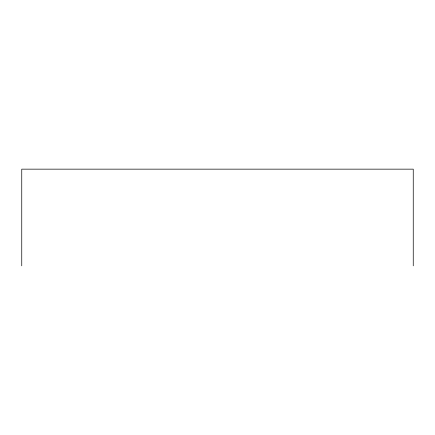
<?xml version="1.0" encoding="UTF-8"?>
<svg xmlns="http://www.w3.org/2000/svg" width="435" height="435" viewBox="0 0 435 435"><rect width="100%" height="100%" fill="white"/><g stroke="black" fill="none" stroke-linecap="round" stroke-linejoin="round"><path stroke-width="0.65" d="M413.25 265.845L413.25 169.155L21.75 169.155L21.75 265.845"/></g></svg>
